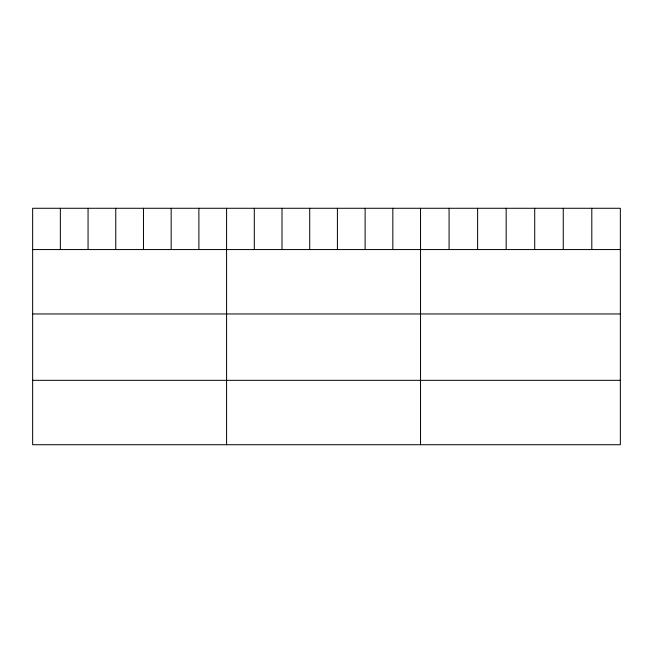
<?xml version="1.0" encoding="UTF-8"?>
<svg xmlns="http://www.w3.org/2000/svg" width="653" height="653" viewBox="0 0 653 653"><rect width="100%" height="100%" fill="white"/><g stroke="black" fill="none" stroke-linecap="round" stroke-linejoin="round"><path stroke-width="0.98" d="M620.35 249.56L620.35 444.726L32.65 444.726L32.65 208.274L620.35 208.274L620.35 249.56L32.65 249.56M32.65 313.962L620.35 313.962M32.65 380.324L620.35 380.324M591.806 208.274L591.806 249.56M563.261 208.274L563.261 249.56M534.717 208.274L534.717 249.56M506.165 208.274L506.165 249.56M477.621 208.274L477.621 249.56M449.076 208.274L449.076 249.56M420.532 208.274L420.532 444.726M392.828 208.274L392.828 249.56M365.117 208.274L365.117 249.56M337.413 208.274L337.413 249.56M309.71 208.274L309.71 249.56M282.006 208.274L282.006 249.56M254.295 208.274L254.295 249.56M226.591 208.274L226.591 444.726M198.887 208.274L198.887 249.56M171.176 208.274L171.176 249.56M143.472 208.274L143.472 249.56M115.769 208.274L115.769 249.56M88.065 208.274L88.065 249.56M60.354 208.274L60.354 249.56"/></g></svg>
